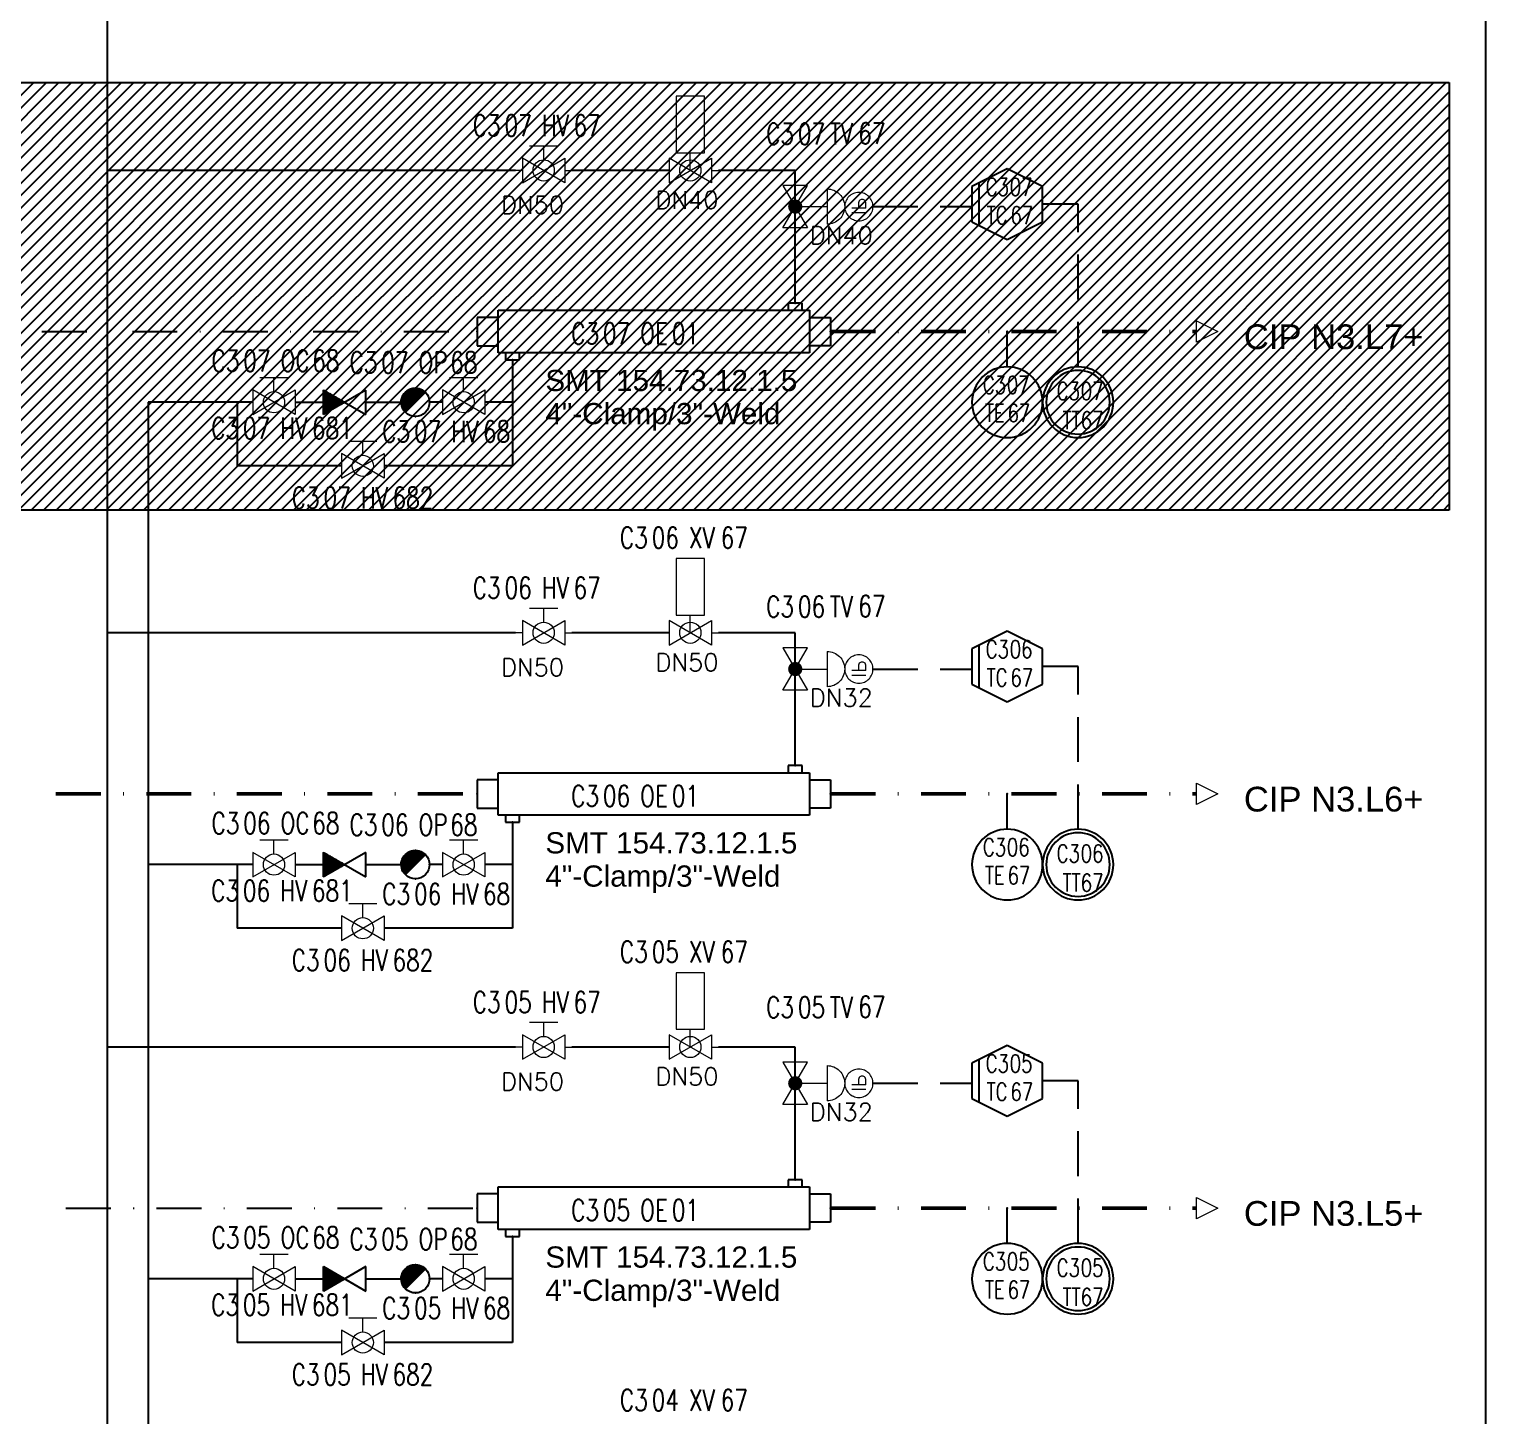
# Model space of a CAD drawing. Header units: inches. Extents: x 23279 to 25519, y 22340 to 23763.
# Drawn here: x 25312.7 to 25518.8, y 23180.2 to 23376.4 of the extents above; entities that cross this region are included whole.
import ezdxf
from ezdxf.enums import TextEntityAlignment as Align

# ---------------------------------------------------------------- set-up
doc = ezdxf.new("R2010")
doc.units = ezdxf.units.IN
doc.header["$MEASUREMENT"] = 0
for name, pattern in [('ACAD_ISO02W100', [15, 12, -3]), ('DASHDOT2', [12.7, 6.35, -3.175, 0, -3.175]), ('DASHED2', [9.525, 6.35, -3.175])]:
    doc.linetypes.add(name, pattern=pattern)
for name, color, linetype, lineweight in [('17 Pipe CIP', 4, 'DASHDOT2', 50), ('31 Equipment', 7, 'Continuous', 9), ('40 TXT Data', 7, 'Continuous', 9), ('43 TXT English', 7, 'Continuous', 9)]:
    doc.layers.add(name, color=color, linetype=linetype, lineweight=lineweight)
for name, color, linetype in [('20 Pipe Steam Industrial', 231, 'Continuous'), ('DIAMETRE', 7, 'Continuous'), ('ECHANGEURS', 7, 'Continuous'), ('Future', 140, 'Continuous'), ('LIAISON INSTRUMENTATION', 140, 'DASHED2'), ('LIBELLE-INSTRUM', 7, 'Continuous'), ('MATERIEL-DIVERS', 7, 'Continuous'), ('REPERES', 7, 'Continuous'), ('Skid', 5, 'Continuous'), ('TEXTES', 7, 'Continuous'), ('TUYAUTERIE-NEP', 4, 'DASHDOT2'), ('TUYAUTERIE-VAPEUR INDUSTRIELLE', 231, 'Continuous'), ('TUYAUTERIE-VAPEUR PROCESS', 6, 'Continuous'), ('VANNES', 7, 'Continuous')]:
    doc.layers.add(name, color=color, linetype=linetype)
doc.layers.get('REPERES').off()
doc.styles.add('ROMANS', font='ROMANS.SHX')
doc.styles.get("Standard").update_dxf_attribs({"font": 'arial.ttf'})

# ---------------------------------------------------------------- blocks, each defined once
blk = doc.blocks.new('APV-SIGN-ARW-FLOW-1')
at = {"layer": '31 Equipment'}
for p, q in [((-1.5, -1.5), (-1.5, 1.5)), ((-1.5, 1.5), (1.5, 0)), ((1.5, 0), (-1.5, -1.5))]:
    blk.add_line(p, q, dxfattribs=at)
blk = doc.blocks.new('INSTR-F-L-TT')
at = {"layer": 'MATERIEL-DIVERS'}
for radius in [5, 4.5]:
    blk.add_circle((0, 0), radius, dxfattribs=at)
blk = doc.blocks.new('INSTR-M-L-TE')
at = {"color": 7, "extrusion": (0, -1, 0)}
blk.add_point((0, -10), dxfattribs=at)
at = {"layer": 'MATERIEL-DIVERS', "color": 7}
blk.add_line((0, -5), (0, -10), dxfattribs=at)
blk.add_circle((0, 0), 5, dxfattribs=at)
at = {"layer": 'LIBELLE-INSTRUM', "style": 'ROMANS', "width": 0.8, "flags": 8}
blk.add_attdef('TE', text='', height=3, dxfattribs=at).set_placement((0, 0), align=Align.MIDDLE)
blk = doc.blocks.new('INSTR-F-PLC-TC')
at = {"layer": 'MATERIEL-DIVERS', "color": 7, "lineweight": -3}
for p, q in [((-5, 0), (-2.5, 5)), ((-2.5, 5), (2.5, 5)), ((2.5, 5), (5, 0)), ((-2.5, -5), (-5, 0)), ((5, 0), (2.5, -5)), ((-3, -4), (3, -4)), ((2.5, -5), (-2.5, -5))]:
    blk.add_line(p, q, dxfattribs=at)
blk = doc.blocks.new('TUBLISSE')
at = {"layer": 'MATERIEL-DIVERS'}
for p, q in [((47, 3), (3, 3)), ((3, 3), (3, -3)), ((4, 3), (4, 4)), ((4, 4), (6, 4)), ((6, 4), (6, 3)), ((47, -3), (47, 3)), ((3, 2), (0, 2)), ((0, 2), (0, -2)), ((47, 2), (50, 2)), ((50, 2), (50, -2)), ((0, -2), (3, -2)), ((50, -2), (47, -2)), ((3, -3), (47, -3)), ((44, -4), (44, -3)), ((46, -4), (44, -4)), ((46, -3), (46, -4))]:
    blk.add_line(p, q, dxfattribs=at)
at = {"layer": 'MATERIEL-DIVERS', "color": 7, "extrusion": (0, 1, 0)}
blk.add_point((5, 4), dxfattribs=at)
at = {"layer": 'MATERIEL-DIVERS', "color": 2}
for p in [(5, 4), (0, 0), (50, 0), (45, -4)]:
    blk.add_point(p, dxfattribs=at)
at = {"layer": 'MATERIEL-DIVERS', "color": 7, "extrusion": (-1, 0, 0)}
blk.add_point((0, 0), dxfattribs=at)
at = {"layer": 'MATERIEL-DIVERS', "color": 7, "extrusion": (1, 0, 0)}
blk.add_point((50, 0), dxfattribs=at)
at = {"layer": 'MATERIEL-DIVERS', "color": 7, "extrusion": (0, -1, 0)}
blk.add_point((45, -4), dxfattribs=at)
blk = doc.blocks.new('APV-VLV-BALL-KHV+MF-3')
at = {"layer": '31 Equipment', "ltscale": 38}
for p, q in [((0, 0), (0, 2.5)), ((-3, 0), (-4, 0)), ((3, 0), (4, 0))]:
    blk.add_line(p, q, dxfattribs=at)
at = {"layer": '31 Equipment'}
for p, q in [((-3, 1.734), (-3, -1.734)), ((-3, -1.734), (3, 1.734)), ((3, -1.734), (-3, 1.734)), ((3, 1.734), (3, -1.734))]:
    blk.add_line(p, q, dxfattribs=at)
at = {"layer": '31 Equipment', "ltscale": 38}
blk.add_lwpolyline([(-2, 2.5), (2, 2.5), (2, 10.5), (-2, 10.5)], close=True, dxfattribs=at)
at = {"layer": '31 Equipment'}
blk.add_circle((0, 0), 1.5, dxfattribs=at)
blk = doc.blocks.new('*X23')
at = {"color": 0}
for p, q in [((96.47, 162.96), (103.54, 170.03)), ((96.49, 162.94), (103.56, 170.01)), ((96.51, 162.92), (103.58, 169.99)), ((96.53, 162.9), (103.6, 169.97)), ((96.56, 162.88), (103.62, 169.94)), ((96.58, 162.85), (103.65, 169.92)), ((96.6, 162.83), (103.67, 169.9)), ((96.63, 162.81), (103.69, 169.87)), ((96.65, 162.79), (103.71, 169.85)), ((96.67, 162.77), (103.73, 169.83)), ((96.7, 162.75), (103.75, 169.8)), ((96.72, 162.73), (103.77, 169.78)), ((96.74, 162.7), (103.8, 169.76)), ((96.77, 162.68), (103.82, 169.73)), ((96.79, 162.66), (103.84, 169.71)), ((96.82, 162.64), (103.86, 169.68)), ((96.84, 162.62), (103.88, 169.66)), ((96.87, 162.6), (103.9, 169.63)), ((96.89, 162.58), (103.92, 169.61)), ((96.92, 162.56), (103.94, 169.58)), ((96.94, 162.54), (103.96, 169.56)), ((96.97, 162.52), (103.98, 169.53)), ((96.99, 162.5), (104, 169.51)), ((97.02, 162.49), (104.01, 169.48)), ((97.05, 162.47), (104.03, 169.45)), ((97.07, 162.45), (104.05, 169.43)), ((97.1, 162.43), (104.07, 169.4)), ((97.12, 162.41), (104.09, 169.38)), ((97.15, 162.39), (104.11, 169.35)), ((97.18, 162.37), (104.13, 169.32)), ((97.2, 162.36), (104.14, 169.3)), ((97.23, 162.34), (104.16, 169.27)), ((97.26, 162.32), (104.18, 169.24)), ((97.28, 162.3), (104.2, 169.22)), ((97.31, 162.28), (104.22, 169.19)), ((97.34, 162.27), (104.23, 169.16)), ((97.37, 162.25), (104.25, 169.13)), ((97.39, 162.23), (104.27, 169.11)), ((97.42, 162.22), (104.28, 169.08)), ((97.45, 162.2), (104.3, 169.05)), ((97.48, 162.18), (104.32, 169.02)), ((97.51, 162.17), (104.33, 168.99)), ((97.54, 162.15), (104.35, 168.96)), ((97.56, 162.13), (104.37, 168.94)), ((97.59, 162.12), (104.38, 168.91)), ((97.62, 162.1), (104.4, 168.88)), ((97.65, 162.09), (104.41, 168.85)), ((97.68, 162.07), (104.43, 168.82)), ((97.71, 162.05), (104.45, 168.79)), ((97.74, 162.04), (104.46, 168.76)), ((97.77, 162.02), (104.48, 168.73)), ((97.8, 162.01), (104.49, 168.7)), ((97.83, 161.99), (104.51, 168.67)), ((97.86, 161.98), (104.52, 168.64)), ((97.89, 161.97), (104.53, 168.61)), ((97.92, 161.95), (104.55, 168.58)), ((97.95, 161.94), (104.56, 168.55)), ((97.98, 161.92), (104.58, 168.52)), ((98.02, 161.91), (104.59, 168.48)), ((98.05, 161.9), (104.6, 168.45)), ((98.08, 161.88), (104.62, 168.42)), ((98.11, 161.87), (104.63, 168.39)), ((98.14, 161.86), (104.64, 168.36)), ((98.17, 161.84), (104.66, 168.33)), ((98.21, 161.83), (104.67, 168.29)), ((98.24, 161.82), (104.68, 168.26)), ((98.27, 161.81), (104.69, 168.23)), ((98.31, 161.8), (104.7, 168.19)), ((98.34, 161.78), (104.72, 168.16)), ((98.37, 161.77), (104.73, 168.13)), ((98.41, 161.76), (104.74, 168.09)), ((98.44, 161.75), (104.75, 168.06)), ((98.47, 161.74), (104.76, 168.03)), ((98.51, 161.73), (104.77, 167.99)), ((98.54, 161.72), (104.78, 167.96)), ((98.58, 161.71), (104.79, 167.92)), ((98.61, 161.7), (104.8, 167.89)), ((98.65, 161.69), (104.81, 167.85)), ((98.68, 161.68), (104.82, 167.82)), ((98.72, 161.67), (104.83, 167.78)), ((98.75, 161.66), (104.84, 167.75)), ((98.79, 161.65), (104.85, 167.71)), ((98.82, 161.64), (104.86, 167.68)), ((98.86, 161.63), (104.87, 167.64)), ((98.9, 161.62), (104.88, 167.6)), ((98.93, 161.62), (104.88, 167.57)), ((98.97, 161.61), (104.89, 167.53)), ((99.01, 161.6), (104.9, 167.49)), ((99.04, 161.59), (104.91, 167.46)), ((99.08, 161.58), (104.92, 167.42)), ((99.12, 161.58), (104.92, 167.38)), ((99.16, 161.57), (104.93, 167.34)), ((99.2, 161.56), (104.94, 167.3)), ((99.24, 161.56), (104.94, 167.26)), ((99.27, 161.55), (104.95, 167.23)), ((99.31, 161.55), (104.95, 167.19)), ((99.35, 161.54), (104.96, 167.15)), ((99.39, 161.54), (104.96, 167.11)), ((99.43, 161.53), (104.97, 167.07)), ((99.47, 161.53), (104.97, 167.03)), ((99.51, 161.52), (104.98, 166.99)), ((99.56, 161.52), (104.98, 166.94)), ((99.6, 161.52), (104.98, 166.9)), ((99.64, 161.51), (104.99, 166.86)), ((99.68, 161.51), (104.99, 166.82)), ((99.72, 161.51), (104.99, 166.78)), ((99.77, 161.51), (104.99, 166.73)), ((99.81, 161.5), (105, 166.69)), ((99.85, 161.5), (105, 166.65)), ((99.9, 161.5), (105, 166.6)), ((99.94, 161.5), (105, 166.56)), ((99.99, 161.5), (105, 166.51)), ((100.03, 161.5), (105, 166.47)), ((100.08, 161.5), (105, 166.42)), ((100.12, 161.5), (105, 166.38)), ((100.17, 161.5), (105, 166.33)), ((100.21, 161.5), (105, 166.29)), ((100.26, 161.51), (104.99, 166.24)), ((100.31, 161.51), (104.99, 166.19)), ((100.36, 161.51), (104.99, 166.14)), ((100.41, 161.52), (104.98, 166.09)), ((100.46, 161.52), (104.98, 166.04)), ((100.5, 161.53), (104.97, 166)), ((100.55, 161.53), (104.97, 165.95)), ((100.61, 161.54), (104.96, 165.89)), ((100.66, 161.54), (104.96, 165.84)), ((100.71, 161.55), (104.95, 165.79)), ((100.76, 161.56), (104.94, 165.74)), ((100.82, 161.57), (104.93, 165.68)), ((100.87, 161.58), (104.92, 165.63)), ((100.92, 161.59), (104.91, 165.58)), ((100.98, 161.6), (104.9, 165.52)), ((101.04, 161.61), (104.89, 165.46)), ((101.09, 161.62), (104.88, 165.41)), ((101.15, 161.63), (104.87, 165.35)), ((101.21, 161.65), (104.85, 165.29)), ((101.27, 161.66), (104.84, 165.23)), ((101.33, 161.68), (104.82, 165.17)), ((101.4, 161.7), (104.8, 165.1)), ((101.46, 161.72), (104.78, 165.04)), ((101.53, 161.74), (104.76, 164.97)), ((101.59, 161.76), (104.74, 164.91)), ((101.66, 161.78), (104.72, 164.84)), ((101.73, 161.81), (104.69, 164.77)), ((101.8, 161.84), (104.66, 164.7)), ((101.88, 161.87), (104.63, 164.62)), ((101.95, 161.9), (104.6, 164.55)), ((102.03, 161.93), (104.57, 164.47)), ((102.12, 161.97), (104.53, 164.38)), ((102.2, 162.01), (104.49, 164.3)), ((102.29, 162.06), (104.44, 164.21)), ((102.39, 162.11), (104.39, 164.11)), ((102.49, 162.16), (104.34, 164.01)), ((102.6, 162.23), (104.27, 163.9)), ((102.72, 162.31), (104.19, 163.78)), ((102.86, 162.4), (104.1, 163.64)), ((103.02, 162.52), (103.98, 163.48)), ((103.26, 162.71), (103.79, 163.24))]:
    blk.add_line(p, q, dxfattribs=at)
blk = doc.blocks.new('ST')
at = {"color": 7}
blk.add_line((-1.41, 1.42), (1.42, -1.41), dxfattribs=at)
for start, end in [(134.8377, 315.1619), (315.2431, 134.7569)]:
    blk.add_arc((0, 0), 2, start, end, dxfattribs=at)
at = {"color": 7, "extrusion": (-1, 0, 0)}
blk.add_point((-2, 0), dxfattribs=at)
at = {"color": 7, "extrusion": (0, 1, 0)}
blk.add_point((0, 2), dxfattribs=at)
at = {"color": 7, "extrusion": (1, 0, 0)}
blk.add_point((2, 0), dxfattribs=at)
at = {"color": 7, "extrusion": (0, -1, 0)}
blk.add_point((0, -2), dxfattribs=at)
at = {"color": 7, "xscale": -0.4, "yscale": 0.4, "zscale": 0.4}
blk.add_blockref('*X23', (40, -66.6), dxfattribs=at)
blk = doc.blocks.new('*X32')
at = {"color": 0}
for p, q in [((-1.24, 0), (-1.22, 0.01)), ((-1.22, -0.01), (-1.24, 0)), ((-1.19, -0.04), (-1.01, 0.13)), ((-1.01, -0.13), (-1.19, 0.04)), ((-1.13, -0.07), (-0.81, 0.26)), ((-0.81, -0.26), (-1.13, 0.07)), ((-1.07, -0.1), (-0.6, 0.38)), ((-0.6, -0.38), (-1.07, 0.1)), ((-1.02, -0.13), (-0.39, 0.5)), ((-0.39, -0.5), (-1.02, 0.13)), ((-0.96, -0.17), (-0.18, 0.62)), ((-0.18, -0.62), (-0.96, 0.17)), ((-0.9, -0.2), (0.03, 0.74)), ((0.03, -0.74), (-0.9, 0.2)), ((-0.85, -0.23), (0.24, 0.86)), ((0.24, -0.86), (-0.85, 0.23)), ((-0.79, -0.26), (0.45, 0.98)), ((0.45, -0.98), (-0.79, 0.26)), ((-0.74, -0.29), (0.66, 1.1)), ((0.66, -1.1), (-0.74, 0.29)), ((-0.68, -0.33), (0.87, 1.22)), ((0.87, -1.22), (-0.68, 0.33)), ((-0.62, -0.36), (1.08, 1.34)), ((1.08, -1.34), (-0.62, 0.36)), ((-0.57, -0.39), (1.28, 1.46)), ((1.28, -1.46), (-0.57, 0.39)), ((-0.51, -0.42), (1.49, 1.58)), ((1.49, -1.58), (-0.51, 0.42)), ((-0.46, -0.46), (1.7, 1.7)), ((1.7, -1.7), (-0.46, 0.46)), ((-0.4, -0.49), (1.91, 1.82)), ((1.91, -1.82), (-0.4, 0.49)), ((-0.34, -0.52), (2.12, 1.94)), ((2.12, -1.94), (-0.34, 0.52)), ((-0.29, -0.55), (2.33, 2.06)), ((2.33, -2.06), (-0.29, 0.55)), ((-0.23, -0.59), (2.54, 2.18)), ((2.54, -2.18), (-0.23, 0.59)), ((-0.18, -0.62), (2.75, 2.3)), ((2.75, -2.3), (-0.18, 0.62)), ((-0.12, -0.65), (2.96, 2.43)), ((2.96, -2.43), (-0.12, 0.65)), ((-0.06, -0.68), (3.16, 2.55)), ((3.16, -2.55), (-0.06, 0.68)), ((-0.01, -0.72), (3.37, 2.67)), ((3.37, -2.67), (-0.01, 0.72)), ((0.05, -0.75), (3.58, 2.79)), ((3.58, -2.79), (0.05, 0.75)), ((0.1, -0.78), (3.79, 2.91)), ((3.79, -2.91), (0.1, 0.78)), ((0.16, -0.81), (4, 3.03)), ((4, -3.03), (0.16, 0.81)), ((0.22, -0.84), (4.21, 3.15)), ((4.21, -3.15), (0.22, 0.84)), ((0.27, -0.88), (4.42, 3.27)), ((4.42, -3.27), (0.27, 0.88)), ((0.33, -0.91), (4.63, 3.39)), ((4.63, -3.39), (0.33, 0.91)), ((0.38, -0.94), (4.84, 3.51)), ((4.84, -3.51), (0.38, 0.94)), ((0.44, -0.97), (5, 3.59)), ((5, -3.59), (0.44, 0.97)), ((0.5, -1.01), (5, 3.5)), ((5, -3.5), (0.5, 1.01)), ((0.55, -1.04), (5, 3.41)), ((5, -3.41), (0.55, 1.04)), ((0.61, -1.07), (5, 3.32)), ((5, -3.32), (0.61, 1.07)), ((0.66, -1.1), (5, 3.23)), ((5, -3.23), (0.66, 1.1)), ((0.72, -1.14), (5, 3.14)), ((5, -3.14), (0.72, 1.14)), ((0.78, -1.17), (5, 3.06)), ((5, -3.06), (0.78, 1.17)), ((0.83, -1.2), (5, 2.97)), ((5, -2.97), (0.83, 1.2)), ((0.89, -1.23), (5, 2.88)), ((5, -2.88), (0.89, 1.23)), ((0.94, -1.27), (5, 2.79)), ((5, -2.79), (0.94, 1.27)), ((1, -1.3), (5, 2.7)), ((5, -2.7), (1, 1.3)), ((1.06, -1.33), (5, 2.61)), ((5, -2.61), (1.06, 1.33)), ((1.11, -1.36), (5, 2.53)), ((5, -2.53), (1.11, 1.36)), ((1.17, -1.39), (5, 2.44)), ((5, -2.44), (1.17, 1.39)), ((1.22, -1.43), (5, 2.35)), ((5, -2.35), (1.22, 1.43)), ((1.28, -1.46), (5, 2.26)), ((5, -2.26), (1.28, 1.46)), ((1.34, -1.49), (5, 2.17)), ((5, -2.17), (1.34, 1.49)), ((1.39, -1.52), (5, 2.08)), ((5, -2.08), (1.39, 1.52)), ((1.45, -1.56), (5, 1.99)), ((5, -1.99), (1.45, 1.56)), ((1.51, -1.59), (5, 1.91)), ((5, -1.91), (1.51, 1.59)), ((1.56, -1.62), (5, 1.82)), ((5, -1.82), (1.56, 1.62)), ((1.62, -1.65), (5, 1.73)), ((5, -1.73), (1.62, 1.65)), ((5, -1.64), (1.67, 1.69)), ((1.67, -1.69), (5, 1.64)), ((5, -1.55), (1.73, 1.72)), ((1.73, -1.72), (5, 1.55)), ((5, -1.46), (1.79, 1.75)), ((1.79, -1.75), (5, 1.46)), ((5, -1.38), (1.84, 1.78)), ((1.84, -1.78), (5, 1.38)), ((5, -1.29), (1.9, 1.81)), ((1.9, -1.81), (5, 1.29)), ((5, -1.2), (1.95, 1.85)), ((1.95, -1.85), (5, 1.2)), ((5, -1.11), (2.01, 1.88)), ((2.01, -1.88), (5, 1.11)), ((5, -1.02), (2.07, 1.91)), ((2.07, -1.91), (5, 1.02)), ((5, -0.93), (2.12, 1.94)), ((2.12, -1.94), (5, 0.93)), ((5, -0.85), (2.18, 1.98)), ((2.18, -1.98), (5, 0.85)), ((5, -0.76), (2.23, 2.01)), ((2.23, -2.01), (5, 0.76)), ((5, -0.67), (2.29, 2.04)), ((2.29, -2.04), (5, 0.67)), ((5, -0.58), (2.35, 2.07)), ((2.35, -2.07), (5, 0.58)), ((5, -0.49), (2.4, 2.11)), ((2.4, -2.11), (5, 0.49)), ((5, -0.4), (2.46, 2.14)), ((2.46, -2.14), (5, 0.4)), ((5, -0.32), (2.51, 2.17)), ((2.51, -2.17), (5, 0.32)), ((5, -0.23), (2.57, 2.2)), ((2.57, -2.2), (5, 0.23)), ((5, -0.14), (2.63, 2.24)), ((2.63, -2.24), (5, 0.14)), ((5, -0.05), (2.68, 2.27)), ((2.68, -2.27), (5, 0.05)), ((5, 0.04), (2.74, 2.3)), ((5, 0.13), (2.79, 2.33)), ((5, 0.21), (2.85, 2.36)), ((5, 0.3), (2.91, 2.4)), ((5, 0.39), (2.96, 2.43)), ((5, 0.48), (3.02, 2.46)), ((5, 0.57), (3.07, 2.49)), ((5, 0.66), (3.13, 2.53)), ((5, 0.75), (3.19, 2.56)), ((5, 0.83), (3.24, 2.59)), ((5, 0.92), (3.3, 2.62)), ((5, 1.01), (3.35, 2.66)), ((5, 1.1), (3.41, 2.69)), ((5, 1.19), (3.47, 2.72)), ((5, 1.28), (3.52, 2.75)), ((5, 1.36), (3.58, 2.79)), ((5, 1.45), (3.63, 2.82)), ((5, 1.54), (3.69, 2.85)), ((5, 1.63), (3.75, 2.88)), ((5, 1.72), (3.8, 2.91)), ((5, 1.81), (3.86, 2.95)), ((5, 1.89), (3.92, 2.98)), ((5, 1.98), (3.97, 3.01)), ((5, 2.07), (4.03, 3.04)), ((5, 2.16), (4.08, 3.08)), ((5, 2.25), (4.14, 3.11)), ((5, 2.34), (4.2, 3.14)), ((5, 2.42), (4.25, 3.17)), ((5, 2.51), (4.31, 3.21)), ((5, 2.6), (4.36, 3.24)), ((5, 2.69), (4.42, 3.27)), ((5, 2.78), (4.48, 3.3)), ((5, 2.87), (4.53, 3.33)), ((5, 2.95), (4.59, 3.37)), ((5, 3.04), (4.64, 3.4)), ((5, 3.13), (4.7, 3.43)), ((5, 3.22), (4.76, 3.46)), ((5, 3.31), (4.81, 3.5)), ((5, 3.4), (4.87, 3.53)), ((5, 3.49), (4.92, 3.56)), ((5, 3.57), (4.98, 3.59)), ((2.74, -2.3), (5, -0.04)), ((2.79, -2.33), (5, -0.13)), ((2.85, -2.36), (5, -0.21)), ((2.91, -2.4), (5, -0.3)), ((2.96, -2.43), (5, -0.39)), ((3.02, -2.46), (5, -0.48)), ((3.07, -2.49), (5, -0.57)), ((3.13, -2.53), (5, -0.66)), ((3.19, -2.56), (5, -0.75)), ((3.24, -2.59), (5, -0.83)), ((3.3, -2.62), (5, -0.92)), ((3.35, -2.66), (5, -1.01)), ((3.41, -2.69), (5, -1.1)), ((3.47, -2.72), (5, -1.19)), ((3.52, -2.75), (5, -1.28)), ((3.58, -2.79), (5, -1.36)), ((3.63, -2.82), (5, -1.45)), ((3.69, -2.85), (5, -1.54)), ((3.75, -2.88), (5, -1.63)), ((3.8, -2.91), (5, -1.72)), ((3.86, -2.95), (5, -1.81)), ((3.92, -2.98), (5, -1.89)), ((3.97, -3.01), (5, -1.98)), ((4.03, -3.04), (5, -2.07)), ((4.08, -3.08), (5, -2.16)), ((4.14, -3.11), (5, -2.25)), ((4.2, -3.14), (5, -2.34)), ((4.25, -3.17), (5, -2.42)), ((4.31, -3.21), (5, -2.51)), ((4.36, -3.24), (5, -2.6)), ((4.42, -3.27), (5, -2.69)), ((4.48, -3.3), (5, -2.78)), ((4.53, -3.33), (5, -2.87)), ((4.59, -3.37), (5, -2.95)), ((4.64, -3.4), (5, -3.04)), ((4.7, -3.43), (5, -3.13)), ((4.76, -3.46), (5, -3.22)), ((4.81, -3.5), (5, -3.31)), ((4.87, -3.53), (5, -3.4)), ((4.92, -3.56), (5, -3.49)), ((4.98, -3.59), (5, -3.57))]:
    blk.add_line(p, q, dxfattribs=at)
blk = doc.blocks.new('NRVS')
at = {"color": 7}
for p, q in [((-3, -1.73), (-3, 1.73)), ((3, 1.73), (-3, -1.73)), ((-3, 1.73), (3, -1.73)), ((3, -1.73), (3, 1.73))]:
    blk.add_line(p, q, dxfattribs=at)
at = {"color": 7, "extrusion": (1, 0, 0)}
blk.add_point((3, 0), dxfattribs=at)
at = {"color": 7, "extrusion": (-1, 0, 0)}
blk.add_point((-3, 0), dxfattribs=at)
at = {"color": 7, "xscale": 0.4801664355062404, "yscale": 0.4801664355062404, "zscale": 0.4801664355062404}
blk.add_blockref('*X32', (0.6, 0), dxfattribs=at)
blk = doc.blocks.new('APV-VLV-MODUL-2WAY-1')
at = {"layer": '31 Equipment', "linetype": 'ACAD_ISO02W100', "ltscale": 38}
for p, q in [((2.5, 4.5), (-2.5, 4.5)), ((0, 1), (0, 4.5))]:
    blk.add_line(p, q, dxfattribs=at)
at = {"layer": '31 Equipment', "ltscale": 38}
for p, q in [((-3, 0), (-4, 0)), ((3, 0), (4, 0))]:
    blk.add_line(p, q, dxfattribs=at)
at = {"layer": '31 Equipment'}
for p, q in [((-3, 1.734), (-3, -1.734)), ((-3, -1.734), (3, 1.734)), ((3, -1.734), (-3, 1.734)), ((3, 1.734), (3, -1.734))]:
    blk.add_line(p, q, dxfattribs=at)
at = {"layer": '31 Equipment', "const_width": 1}
blk.add_lwpolyline([(-0.5, 0, 1), (0.5, 0, 1)], format="xyb", close=True, dxfattribs=at)
at = {"layer": '31 Equipment', "linetype": 'ACAD_ISO02W100', "ltscale": 38}
blk.add_arc((0, 4.5), 2.5, 0, 180, dxfattribs=at)
blk = doc.blocks.new('APV-VLV-IPCNV-GEN-1')
at = {"layer": '31 Equipment', "linetype": 'ACAD_ISO02W100', "ltscale": 38}
blk.add_circle((0, 0), 2, dxfattribs=at)
at = {"layer": '31 Equipment', "style": 'ROMANS'}
blk.add_text('IP', height=2, dxfattribs=at).set_placement((0, 0), align=Align.MIDDLE)
blk = doc.blocks.new('APV-VLVM-BALL-KHV+MF-1')
at = {"layer": '31 Equipment'}
for p, q in [((-2, 3.5), (2, 3.5)), ((0, 1.5), (0, 3.5)), ((-3, 1.734), (-3, -1.734)), ((-3, -1.734), (3, 1.734)), ((3, -1.734), (-3, 1.734)), ((3, 1.734), (3, -1.734))]:
    blk.add_line(p, q, dxfattribs=at)
at = {"layer": '31 Equipment', "ltscale": 38}
for p, q in [((-3, 0), (-4, 0)), ((3, 0), (4, 0))]:
    blk.add_line(p, q, dxfattribs=at)
at = {"layer": '31 Equipment'}
blk.add_circle((0, 0), 1.5, dxfattribs=at)
blk = doc.blocks.new('REPNORM')
at = {"layer": 'TEXTES', "style": 'ROMANS', "width": 0.75}
for tag, p in [('ZONE', (-9.75, -1.25)), ('SOUSZONE', (-5.25, -1.25)), ('ELEMENT', (0, -1.25)), ('NUM', (4.5, -1.25))]:
    blk.add_attdef(tag, p, '', height=3, dxfattribs=at)
blk = doc.blocks.new('REPINS2')
at = {"layer": 'TEXTES', "style": 'ROMANS', "width": 0.7}
for tag, p in [('ZONE', (-3.35, 0.8)), ('SOUSZONE', (0.05, 0.8)), ('NUM', (0.7, -2.6))]:
    blk.add_attdef(tag, p, '', height=2.5, dxfattribs=at)
blk.add_attdef('ELEMENT', text='', height=2.5, dxfattribs=at).set_placement((-1.56, -2.59), align=Align.CENTER)
blk = doc.blocks.new('REPINS')
at = {"layer": 'TEXTES', "style": 'ROMANS', "width": 0.75}
for tag, p in [('ZONE', (-3.3, 1)), ('SOUSZONE', (0.1, 1)), ('NUM', (0.2, -3))]:
    blk.add_attdef(tag, p, '', height=2.5, dxfattribs=at)
blk.add_attdef('ELEMENT', text='', height=2.5, dxfattribs=at).set_placement((-0.2, -3), align=Align.RIGHT)
blk = doc.blocks.new('REPNORM1')
at = {"layer": 'TEXTES', "style": 'ROMANS', "width": 0.75}
for tag, p in [('ZONE', (-9.75, -1.25)), ('SOUSZONE', (-5.25, -1.25)), ('ELEMENT', (-0.75, -1.25)), ('NUM', (5.59, -1.22))]:
    blk.add_attdef(tag, p, '', height=3, dxfattribs=at)

msp = doc.modelspace()

# ---------------------------------------------------------------- hatches: boundary and pattern name
at = {"layer": 'Future', "linetype": 'ByBlock'}
h = msp.add_hatch(dxfattribs=at)
h.set_pattern_fill('ANSI31', color=4, scale=10)
h.paths.add_polyline_path([(23582.02, 22950.99), (25012.63, 22950.99), (25012.63, 23368.85), (25513.59, 23368.85), (25513.59, 23308.35), (25335.79, 23308.35), (25134.28, 23308.35), (25134.28, 22935.28), (24983.22, 22935.28), (24983.22, 22913.39), (24947.99, 22913.39), (24947.99, 22907.57), (24906.32, 22907.57), (24906.32, 22916.3), (24826.24, 22916.3), (24826.24, 22909.56), (23582.02, 22909.56)])
h.paths.add_polyline_path([(23453.25, 23515.71), (25440.65, 23515.71), (25440.65, 23487.02), (23453.25, 23487.02)])

# ---------------------------------------------------------------- linework, layer by layer
at = {"layer": '17 Pipe CIP'}
for p, q in [((25426.07, 23333.61), (25477.83, 23333.61)), ((25316.5, 23268.21), (25376.06, 23268.21)), ((25426.07, 23268.21), (25477.83, 23268.21)), ((25426.07, 23209.62), (25477.83, 23209.62))]:
    msp.add_line(p, q, dxfattribs=at)
at = {"layer": '20 Pipe Steam Industrial'}
for p, q in [((25381.49, 23356.4), (25323.78, 23356.4)), ((25403.23, 23356.4), (25389.49, 23356.4)), ((25421.07, 23356.4), (25410.23, 23356.4)), ((25421.07, 23337.61), (25421.07, 23356.4)), ((25381.49, 23291), (25323.78, 23291)), ((25403.23, 23291), (25389.49, 23291)), ((25421.07, 23291), (25410.23, 23291)), ((25421.07, 23272.21), (25421.07, 23291)), ((25381.49, 23232.41), (25323.78, 23232.41)), ((25403.23, 23232.41), (25389.49, 23232.41)), ((25421.07, 23232.41), (25410.23, 23232.41)), ((25421.07, 23213.62), (25421.07, 23232.41))]:
    msp.add_line(p, q, dxfattribs=at)
msp.add_lwpolyline([(25323.78, 23123.42), (25323.78, 23452.67), (25406.37, 23452.67)], dxfattribs=at)
at = {"layer": 'Future', "color": 4, "linetype": 'ByBlock'}
msp.add_lwpolyline([(23582.02, 22950.99), (25012.63, 22950.99), (25012.63, 23368.85), (25513.59, 23368.85), (25513.59, 23308.35), (25335.79, 23308.35), (25134.28, 23308.35), (25134.28, 22935.28), (24983.22, 22935.28), (24983.22, 22913.39), (24947.99, 22913.39), (24947.99, 22907.57), (24906.32, 22907.57), (24906.32, 22916.3), (24826.24, 22916.3), (24826.24, 22909.56), (23582.02, 22909.56), (23582.02, 22950.99)], dxfattribs=at)
at = {"layer": 'LIAISON INSTRUMENTATION'}
for p, q in [((25432.07, 23351.28), (25446.07, 23351.28)), ((25461.07, 23351.62), (25456.07, 23351.62)), ((25432.07, 23285.87), (25446.07, 23285.87)), ((25461.07, 23286.22), (25456.07, 23286.22)), ((25461.07, 23227.62), (25456.07, 23227.62)), ((25432.07, 23227.28), (25446.07, 23227.28))]:
    msp.add_line(p, q, dxfattribs=at)
for points in [[(25461.07, 23328.61), (25461.07, 23351.62)], [(25461.07, 23263.21), (25461.07, 23286.22)], [(25461.07, 23204.62), (25461.07, 23227.62)]]:
    msp.add_lwpolyline(points, dxfattribs=at)
at = {"layer": 'Skid'}
msp.add_lwpolyline([(24867.1, 22391.88), (24867.1, 22556.53), (25518.76, 22556.53), (25518.76, 23702.66), (23445.67, 23706.44), (23445.67, 23388.76), (24910.92, 23384.98), (24910.92, 23084.87), (23557, 23084.87), (23557, 22429.72), (24735.31, 22429.72), (24735.31, 22391.88), (24867.1, 22391.88)], dxfattribs=at)
at = {"layer": 'TUYAUTERIE-NEP'}
for p, q in [((25314.51, 23333.61), (25376.07, 23333.61)), ((25317.92, 23209.62), (25376.07, 23209.62))]:
    msp.add_line(p, q, dxfattribs=at)
at = {"layer": 'TUYAUTERIE-VAPEUR PROCESS'}
for p, q in [((25421.07, 23337.61), (25421.07, 23356.4)), ((25381.07, 23329.61), (25381.07, 23314.61)), ((25344.34, 23323.61), (25329.53, 23323.61)), ((25342.15, 23323.61), (25342.15, 23314.61)), ((25350.34, 23323.61), (25354.34, 23323.61)), ((25360.34, 23323.61), (25365.34, 23323.61)), ((25371.17, 23323.61), (25369.34, 23323.61)), ((25381.07, 23323.61), (25377.17, 23323.61)), ((25356.91, 23314.61), (25342.15, 23314.61)), ((25381.07, 23314.61), (25362.91, 23314.61)), ((25421.07, 23272.21), (25421.07, 23291)), ((25381.07, 23264.21), (25381.07, 23249.21)), ((25344.34, 23258.21), (25329.53, 23258.21)), ((25342.15, 23258.21), (25342.15, 23249.21)), ((25350.34, 23258.21), (25354.34, 23258.21)), ((25360.34, 23258.21), (25365.34, 23258.21)), ((25371.17, 23258.21), (25369.34, 23258.21)), ((25381.07, 23258.21), (25377.17, 23258.21)), ((25356.91, 23249.21), (25342.15, 23249.21)), ((25381.07, 23249.21), (25362.91, 23249.21)), ((25421.07, 23213.62), (25421.07, 23232.41)), ((25381.07, 23205.62), (25381.07, 23190.61)), ((25344.34, 23199.62), (25329.53, 23199.62)), ((25342.15, 23199.62), (25342.15, 23190.61)), ((25350.34, 23199.62), (25354.34, 23199.62)), ((25360.34, 23199.62), (25365.34, 23199.62)), ((25371.17, 23199.62), (25369.34, 23199.62)), ((25381.07, 23199.62), (25377.17, 23199.62)), ((25356.91, 23190.61), (25342.15, 23190.61)), ((25381.07, 23190.61), (25362.91, 23190.61))]:
    msp.add_line(p, q, dxfattribs=at)
msp.add_lwpolyline([(25329.53, 23323.61), (25329.53, 22588.7)], dxfattribs=at)

# ---------------------------------------------------------------- block references
at = {"layer": '31 Equipment'}
for name, p in [('APV-VLVM-BALL-KHV+MF-1', (25385.49, 23356.4)), ('APV-SIGN-ARW-FLOW-1', (25479.33, 23333.61)), ('APV-VLVM-BALL-KHV+MF-1', (25347.34, 23323.61)), ('APV-VLVM-BALL-KHV+MF-1', (25374.17, 23323.61)), ('APV-VLVM-BALL-KHV+MF-1', (25359.91, 23314.61)), ('APV-VLVM-BALL-KHV+MF-1', (25385.49, 23291)), ('APV-SIGN-ARW-FLOW-1', (25479.33, 23268.21)), ('APV-VLVM-BALL-KHV+MF-1', (25347.34, 23258.21)), ('APV-VLVM-BALL-KHV+MF-1', (25374.17, 23258.21)), ('APV-VLVM-BALL-KHV+MF-1', (25359.91, 23249.21)), ('APV-VLVM-BALL-KHV+MF-1', (25385.49, 23232.41)), ('APV-SIGN-ARW-FLOW-1', (25479.33, 23209.62)), ('APV-VLVM-BALL-KHV+MF-1', (25347.34, 23199.62)), ('APV-VLVM-BALL-KHV+MF-1', (25374.17, 23199.62)), ('APV-VLVM-BALL-KHV+MF-1', (25359.91, 23190.61))]:
    msp.add_blockref(name, p, dxfattribs=at)
at = {"layer": '31 Equipment', "xscale": -1, "rotation": 270}
for name, p in [('APV-VLV-MODUL-2WAY-1', (25421.07, 23351.28)), ('APV-VLV-IPCNV-GEN-1', (25430.07, 23351.28)), ('APV-VLV-MODUL-2WAY-1', (25421.07, 23285.87)), ('APV-VLV-IPCNV-GEN-1', (25430.07, 23285.87)), ('APV-VLV-MODUL-2WAY-1', (25421.07, 23227.28)), ('APV-VLV-IPCNV-GEN-1', (25430.07, 23227.28))]:
    msp.add_blockref(name, p, dxfattribs=at)
at = {"layer": 'ECHANGEURS', "xscale": -1}
for p in [(25426.07, 23333.61), (25426.07, 23268.21), (25426.07, 23209.62)]:
    msp.add_blockref('TUBLISSE', p, dxfattribs=at)
at = {"layer": 'MATERIEL-DIVERS', "xscale": -1}
for name, p, rotation in [('INSTR-F-PLC-TC', (25451.07, 23351.62), 270), ('INSTR-M-L-TE', (25451.07, 23323.61), 180), ('INSTR-F-L-TT', (25461.07, 23323.61), 270), ('ST', (25367.34, 23323.61), 180), ('INSTR-F-PLC-TC', (25451.07, 23286.22), 270), ('INSTR-M-L-TE', (25451.07, 23258.21), 180), ('INSTR-F-L-TT', (25461.07, 23258.21), 270), ('ST', (25367.34, 23258.21), 180), ('INSTR-F-PLC-TC', (25451.07, 23227.62), 270), ('INSTR-M-L-TE', (25451.07, 23199.62), 180), ('INSTR-F-L-TT', (25461.07, 23199.62), 270), ('ST', (25367.34, 23199.62), 180)]:
    msp.add_blockref(name, p, dxfattribs=dict(at, rotation=rotation))
at = {"layer": 'REPERES'}
for name, p, values in [('REPNORM', (25385.2, 23362.5), {'ZONE': 'C3', 'SOUSZONE': '07', 'ELEMENT': 'HV', 'NUM': '67'}), ('REPINS', (25451.31, 23351.81), {'ZONE': 'C3', 'SOUSZONE': '07', 'ELEMENT': 'TC', 'NUM': '67'}), ('REPNORM', (25399.12, 23333.07), {'ZONE': 'C3', 'SOUSZONE': '07', 'ELEMENT': 'OE', 'NUM': '01'}), ('REPNORM', (25348.25, 23329.22), {'ZONE': 'C3', 'SOUSZONE': '07', 'ELEMENT': 'OC', 'NUM': '68'}), ('REPINS', (25450.91, 23323.82), {'ZONE': 'C3', 'SOUSZONE': '07', 'ELEMENT': 'TE', 'NUM': '67'}), ('REPNORM', (25348.2, 23319.68), {'ZONE': 'C3', 'SOUSZONE': '07', 'ELEMENT': 'HV', 'NUM': '681'}), ('REPNORM', (25372.4, 23319.21), {'ZONE': 'C3', 'SOUSZONE': '07', 'ELEMENT': 'HV', 'NUM': '68'}), ('REPNORM', (25359.6, 23309.84), {'ZONE': 'C3', 'SOUSZONE': '07', 'ELEMENT': 'HV', 'NUM': '682'}), ('REPNORM', (25406.02, 23304.21), {'ZONE': 'C3', 'SOUSZONE': '06', 'ELEMENT': 'XV', 'NUM': '67'}), ('REPNORM', (25385.2, 23297.1), {'ZONE': 'C3', 'SOUSZONE': '06', 'ELEMENT': 'HV', 'NUM': '67'}), ('REPINS', (25451.31, 23286.41), {'ZONE': 'C3', 'SOUSZONE': '06', 'ELEMENT': 'TC', 'NUM': '67'}), ('REPNORM', (25399.12, 23267.67), {'ZONE': 'C3', 'SOUSZONE': '06', 'ELEMENT': 'OE', 'NUM': '01'}), ('REPNORM', (25348.25, 23263.82), {'ZONE': 'C3', 'SOUSZONE': '06', 'ELEMENT': 'OC', 'NUM': '68'}), ('REPINS', (25450.91, 23258.42), {'ZONE': 'C3', 'SOUSZONE': '06', 'ELEMENT': 'TE', 'NUM': '67'}), ('REPNORM', (25348.2, 23254.28), {'ZONE': 'C3', 'SOUSZONE': '06', 'ELEMENT': 'HV', 'NUM': '681'}), ('REPNORM', (25372.4, 23253.81), {'ZONE': 'C3', 'SOUSZONE': '06', 'ELEMENT': 'HV', 'NUM': '68'}), ('REPNORM', (25359.6, 23244.44), {'ZONE': 'C3', 'SOUSZONE': '06', 'ELEMENT': 'HV', 'NUM': '682'}), ('REPNORM', (25406.02, 23245.62), {'ZONE': 'C3', 'SOUSZONE': '05', 'ELEMENT': 'XV', 'NUM': '67'}), ('REPNORM', (25385.2, 23238.51), {'ZONE': 'C3', 'SOUSZONE': '05', 'ELEMENT': 'HV', 'NUM': '67'}), ('REPINS', (25451.31, 23227.82), {'ZONE': 'C3', 'SOUSZONE': '05', 'ELEMENT': 'TC', 'NUM': '67'}), ('REPNORM', (25399.12, 23209.08), {'ZONE': 'C3', 'SOUSZONE': '05', 'ELEMENT': 'OE', 'NUM': '01'}), ('REPNORM', (25348.25, 23205.22), {'ZONE': 'C3', 'SOUSZONE': '05', 'ELEMENT': 'OC', 'NUM': '68'}), ('REPINS', (25450.91, 23199.83), {'ZONE': 'C3', 'SOUSZONE': '05', 'ELEMENT': 'TE', 'NUM': '67'}), ('REPNORM', (25348.2, 23195.69), {'ZONE': 'C3', 'SOUSZONE': '05', 'ELEMENT': 'HV', 'NUM': '681'}), ('REPNORM', (25372.4, 23195.22), {'ZONE': 'C3', 'SOUSZONE': '05', 'ELEMENT': 'HV', 'NUM': '68'}), ('REPNORM', (25359.6, 23185.84), {'ZONE': 'C3', 'SOUSZONE': '05', 'ELEMENT': 'HV', 'NUM': '682'}), ('REPNORM', (25406.02, 23182.22), {'ZONE': 'C3', 'SOUSZONE': '04', 'ELEMENT': 'XV', 'NUM': '67'})]:
    msp.add_blockref(name, p, dxfattribs=at).add_auto_attribs(values)
ref = msp.add_blockref('REPNORM1', (25426.7, 23361.31), dxfattribs=at)
ref.add_attrib('ZONE', 'C3', (25416.95, 23360.06), dxfattribs={"layer": 'TEXTES', "height": 3, "style": 'ROMANS', "width": 0.75})
ref.add_attrib('SOUSZONE', '07', (25421.45, 23360.06), dxfattribs={"layer": 'TEXTES', "height": 3, "style": 'ROMANS', "width": 0.75})
ref.add_attrib('ELEMENT', 'TV', (25425.96, 23360.06), dxfattribs={"layer": 'TEXTES', "height": 3, "style": 'ROMANS', "width": 0.75})
ref.add_attrib('NUM', '67', (25429.98, 23360.15), dxfattribs={"layer": 'TEXTES', "height": 3, "style": 'ROMANS', "width": 0.75})
at = {"layer": 'REPERES', "rotation": 7.601981083064e-05}
for p, values in [((25367.77, 23328.99), {'ZONE': 'C3', 'SOUSZONE': '07', 'ELEMENT': 'OP', 'NUM': '68'}), ((25367.77, 23263.59), {'ZONE': 'C3', 'SOUSZONE': '06', 'ELEMENT': 'OP', 'NUM': '68'}), ((25367.77, 23204.99), {'ZONE': 'C3', 'SOUSZONE': '05', 'ELEMENT': 'OP', 'NUM': '68'})]:
    msp.add_blockref('REPNORM', p, dxfattribs=at).add_auto_attribs(values)
at = {"layer": 'REPERES'}
ref = msp.add_blockref('REPINS2', (25461.85, 23322.93), dxfattribs=at)
ref.add_attrib('ZONE', 'C3', (25458.05, 23323.93), dxfattribs={"layer": 'TEXTES', "height": 2.5, "style": 'ROMANS', "width": 0.75})
ref.add_attrib('SOUSZONE', '07', (25461.45, 23323.93), dxfattribs={"layer": 'TEXTES', "height": 2.5, "style": 'ROMANS', "width": 0.75})
ref.add_attrib('ELEMENT', 'TT', dxfattribs={"layer": 'TEXTES', "height": 2.5, "style": 'ROMANS', "width": 0.75}).set_placement((25461.45, 23319.8), align=Align.RIGHT)
ref.add_attrib('NUM', '67', (25461.45, 23319.8), dxfattribs={"layer": 'TEXTES', "height": 2.5, "style": 'ROMANS', "width": 0.75})
ref = msp.add_blockref('REPNORM1', (25426.7, 23294.44), dxfattribs=at)
ref.add_attrib('ZONE', 'C3', (25416.95, 23293.19), dxfattribs={"layer": 'TEXTES', "height": 3, "style": 'ROMANS', "width": 0.75})
ref.add_attrib('SOUSZONE', '06', (25421.45, 23293.19), dxfattribs={"layer": 'TEXTES', "height": 3, "style": 'ROMANS', "width": 0.75})
ref.add_attrib('ELEMENT', 'TV', (25425.96, 23293.19), dxfattribs={"layer": 'TEXTES', "height": 3, "style": 'ROMANS', "width": 0.75})
ref.add_attrib('NUM', '67', (25429.98, 23293.27), dxfattribs={"layer": 'TEXTES', "height": 3, "style": 'ROMANS', "width": 0.75})
ref = msp.add_blockref('REPINS2', (25461.85, 23257.53), dxfattribs=at)
ref.add_attrib('ZONE', 'C3', (25458.05, 23258.53), dxfattribs={"layer": 'TEXTES', "height": 2.5, "style": 'ROMANS', "width": 0.75})
ref.add_attrib('SOUSZONE', '06', (25461.45, 23258.53), dxfattribs={"layer": 'TEXTES', "height": 2.5, "style": 'ROMANS', "width": 0.75})
ref.add_attrib('ELEMENT', 'TT', dxfattribs={"layer": 'TEXTES', "height": 2.5, "style": 'ROMANS', "width": 0.75}).set_placement((25461.45, 23254.4), align=Align.RIGHT)
ref.add_attrib('NUM', '67', (25461.45, 23254.4), dxfattribs={"layer": 'TEXTES', "height": 2.5, "style": 'ROMANS', "width": 0.75})
ref = msp.add_blockref('REPNORM1', (25426.7, 23237.77), dxfattribs=at)
ref.add_attrib('ZONE', 'C3', (25416.95, 23236.52), dxfattribs={"layer": 'TEXTES', "height": 3, "style": 'ROMANS', "width": 0.75})
ref.add_attrib('SOUSZONE', '05', (25421.45, 23236.52), dxfattribs={"layer": 'TEXTES', "height": 3, "style": 'ROMANS', "width": 0.75})
ref.add_attrib('ELEMENT', 'TV', (25425.96, 23236.52), dxfattribs={"layer": 'TEXTES', "height": 3, "style": 'ROMANS', "width": 0.75})
ref.add_attrib('NUM', '67', (25429.98, 23236.6), dxfattribs={"layer": 'TEXTES', "height": 3, "style": 'ROMANS', "width": 0.75})
ref = msp.add_blockref('REPINS2', (25461.85, 23198.93), dxfattribs=at)
ref.add_attrib('ZONE', 'C3', (25458.05, 23199.93), dxfattribs={"layer": 'TEXTES', "height": 2.5, "style": 'ROMANS', "width": 0.75})
ref.add_attrib('SOUSZONE', '05', (25461.45, 23199.93), dxfattribs={"layer": 'TEXTES', "height": 2.5, "style": 'ROMANS', "width": 0.75})
ref.add_attrib('ELEMENT', 'TT', dxfattribs={"layer": 'TEXTES', "height": 2.5, "style": 'ROMANS', "width": 0.75}).set_placement((25461.45, 23195.8), align=Align.RIGHT)
ref.add_attrib('NUM', '67', (25461.45, 23195.8), dxfattribs={"layer": 'TEXTES', "height": 2.5, "style": 'ROMANS', "width": 0.75})
at = {"layer": 'TUYAUTERIE-VAPEUR INDUSTRIELLE'}
for p in [(25406.23, 23356.4), (25406.23, 23291), (25406.23, 23232.41)]:
    msp.add_blockref('APV-VLV-BALL-KHV+MF-3', p, dxfattribs=at)
at = {"layer": 'VANNES', "xscale": -1}
for p in [(25357.34, 23323.61), (25357.34, 23258.21), (25357.34, 23199.62)]:
    msp.add_blockref('NRVS', p, dxfattribs=at)

# ---------------------------------------------------------------- texts
at = {"layer": '40 TXT Data', "style": 'ROMANS'}
for s, p in [('DN40', (25401.32, 23350.98)), ('DN50', (25379.47, 23350.28)), ('DN40', (25423.15, 23345.97)), ('DN50', (25379.47, 23284.87)), ('DN50', (25401.32, 23285.58)), ('DN32', (25423.15, 23280.57)), ('DN50', (25379.47, 23226.28)), ('DN50', (25401.32, 23226.99)), ('DN32', (25423.15, 23221.97))]:
    msp.add_text(s, height=2.5, dxfattribs=at).set_placement(p)
at = {"layer": '43 TXT English'}
for s, p in [('CIP N3.L7+', (25484.53, 23331.12)), ('CIP N3.L6+', (25484.53, 23265.72)), ('CIP N3.L5+', (25484.53, 23207.12))]:
    msp.add_text(s, height=3.5, dxfattribs=at).set_placement(p)
at = {"layer": 'DIAMETRE'}
for s, p in [('SMT 154.73.12.1.5', (25385.73, 23325.19)), ('4"-Clamp/3"-Weld ', (25385.73, 23320.5)), ('SMT 154.73.12.1.5', (25385.73, 23259.79)), ('4"-Clamp/3"-Weld ', (25385.73, 23255.09)), ('SMT 154.73.12.1.5', (25385.73, 23201.2)), ('4"-Clamp/3"-Weld ', (25385.73, 23196.5))]:
    msp.add_text(s, height=3, dxfattribs=at).set_placement(p)

doc.saveas('drawing.dxf')
